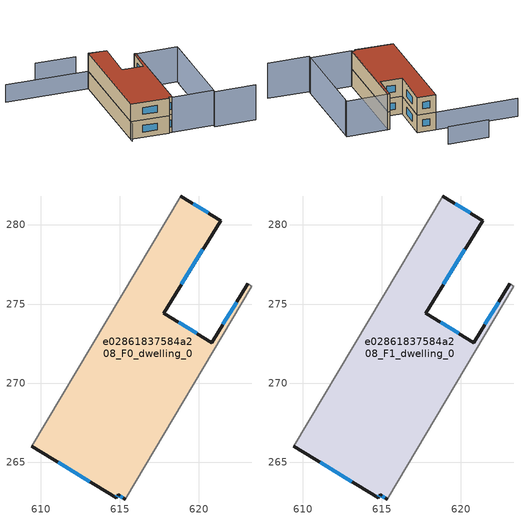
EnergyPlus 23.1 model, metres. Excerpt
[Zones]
e02861837584a208_F0_dwelling_0
 floor ground (EU_floor_Construction): 621.36,280.28 617.77,274.43 620.8,272.56 623.08,276.29 623.33,276.14 615.33,262.67 614.88,262.95 614.75,262.74 609.44,266.01 618.85,281.83 z0
 wall outside (EU_wall_Construction): 609.44,266.01 614.75,262.74 614.88,262.95 615.33,262.67 / 623.08,276.29 620.8,272.56 617.77,274.43 621.36,280.28 618.85,281.83 z0:3
 wall adiabatic (EU_wall_Construction): 618.85,281.83 609.44,266.01 / 615.33,262.67 623.33,276.14 623.08,276.29 z0:3
 window (EU_Window_Construction): 615.02,262.86 615.19,262.76 / 614.79,262.81 614.84,262.88 / 611.09,264.99 613.1,263.76 / 620.58,280.76 619.63,281.35 / 618.89,276.25 620.24,278.45 / 619.85,273.14 618.71,273.85 / 622.37,275.13 621.51,273.72 z0.93:2.07
e02861837584a208_F1_dwelling_0
 floor to e02861837584a208_F0_dwelling_0 (EU_floor_Construction): 621.36,280.28 617.76,274.43 620.79,272.56 623.08,276.29 623.33,276.14 615.33,262.67 614.88,262.95 614.75,262.74 609.44,266.01 618.85,281.83 z3
 wall outside (EU_wall_Construction): 609.44,266.01 614.75,262.74 614.88,262.95 615.33,262.67 / 623.08,276.29 620.8,272.56 617.77,274.43 621.36,280.28 618.85,281.83 z3:6
 wall adiabatic (EU_wall_Construction): 618.85,281.83 609.44,266.01 / 615.33,262.67 623.33,276.14 623.08,276.29 z3:6
 window (EU_Window_Construction): 615.02,262.86 615.19,262.76 / 614.79,262.81 614.84,262.88 / 611.09,264.99 613.1,263.76 / 620.58,280.76 619.63,281.35 / 618.89,276.25 620.24,278.45 / 619.85,273.14 618.71,273.85 / 622.37,275.13 621.51,273.72 z3.93:5.07
 roof outside (EU_roof_Construction): 615.33,262.67 623.33,276.14 623.08,276.29 620.8,272.56 617.77,274.43 621.36,280.28 618.85,281.83 609.44,266.01 614.75,262.74 614.88,262.95 z6
shading: 626.53,255.29 620.77,258.71 / 620.77,258.71 628.77,272.17 / 615.28,262.59 623.33,276.14 / 623.33,276.14 629.09,272.71 / 629.09,272.71 621.04,259.16 / 621.04,259.16 615.28,262.59 z0:6; 607.33,288.69 618.85,281.84 / 618.85,281.84 609.1,265.44 / 621.45,286.4 615.81,289.74 z0:3
[Building]
EU S2 Campaign: North Axis=0; Terrain=City; Solar Distribution=FullExterior
[Site:Location]
Montreal-Trudeau.Intl.AP: Latitude=45.4667; Longitude=-73.75; Time Zone=-5; Elevation=36
[SizingPeriod:WeatherFileDays]
AnnualSizingPeriod: Begin Month=1; Begin Day of Month=1; End Month=12; End Day of Month=31; Day of Week for Start Day=Monday; Use Weather File Daylight Saving Period=No; Use Weather File Rain and Snow Indicators=No
[MATERIAL]
EU_InternalMass_Material: Roughness=MediumRough; Thickness=0.1; Conductivity=1; Density=1800; Specific Heat=900; Thermal Absorptance=0.9; Solar Absorptance=0.7; Visible Absorptance=0.7
[MATERIAL:NOMASS] Roughness=MediumRough; Thermal Absorptance=0.9; Solar Absorptance=0.7; Visible Absorptance=0.7
Name | Thermal Resistance
EU_wall_NoMass; EU_floor_NoMass | 1.36485
EU_roof_NoMass | 2.55992
[WINDOWMATERIAL:SIMPLEGLAZINGSYSTEM]
EU_Window_SimpleGlazing: UFactor=3.92339; Solar Heat Gain Coefficient=0.8; Visible Transmittance=0.8
[CONSTRUCTION]
EU_wall_Construction: EU_wall_NoMass
EU_roof_Construction: EU_roof_NoMass
EU_floor_Construction: EU_floor_NoMass
EU_Window_Construction: EU_Window_SimpleGlazing
EU_InternalMass_Construction: EU_InternalMass_Material
[ZONE] Type=1; Multiplier=1; Ceiling Height=autocalculate; Floor Area=autocalculate; Part of Total Floor Area=Yes
Name | Volume
e02861837584a208_F0_dwelling_0 | 297.88
e02861837584a208_F1_dwelling_0 | 297.879
[INTERNALMASS] Construction=EU_InternalMass_Construction; Surface Area=99.2933
Name | Zone or ZoneList
e02861837584a208_F0_dwelling_0_EU_InternalMass | e02861837584a208_F0_dwelling_0
e02861837584a208_F1_dwelling_0_EU_InternalMass | e02861837584a208_F1_dwelling_0
[OTHEREQUIPMENT] Fuel Type=Electricity; Design Level Calculation Method=Watts/Area; Power per Zone Floor Area=1; Fraction Latent=0; Fraction Radiant=0; Fraction Lost=0; Carbon Dioxide Generation Rate=0; EndUse Subcategory=EU_Step8_InternalGains
Name | Zone or ZoneList or Space or SpaceList | Schedule
EU_Step8_InternalGain_e02861837584a208_F0_dwelling_0_f000 | e02861837584a208_F0_dwelling_0 | EU_Step8_GainSchedule_e02861837584a208_F0_dwelling_0_f000
EU_Step8_InternalGain_e02861837584a208_F1_dwelling_0_f000 | e02861837584a208_F1_dwelling_0 | EU_Step8_GainSchedule_e02861837584a208_F1_dwelling_0_f000
[ZONEVENTILATION:DESIGNFLOWRATE] Schedule=EU_AlwaysOn; Design Flow Rate Calculation Method=AirChanges/Hour; Air Changes per Hour=0.860309; Ventilation Type=Natural; Fan Pressure Rise=0; Fan Total Efficiency=1; Constant Term Coefficient=1; Temperature Term Coefficient=0; Velocity Term Coefficient=0; Velocity Squared Term Coefficient=0; Minimum Indoor Temperature=-100; Maximum Indoor Temperature=100; Delta Temperature=-100; Minimum Outdoor Temperature=-100; Maximum Outdoor Temperature=100; Maximum Wind Speed=40
Name | Zone or ZoneList or Space or SpaceList
EU_ConstantAir_e02861837584a208_F0_dwelling_0 | e02861837584a208_F0_dwelling_0
EU_ConstantAir_e02861837584a208_F1_dwelling_0 | e02861837584a208_F1_dwelling_0
[HVACTEMPLATE:THERMOSTAT] Constant Heating Setpoint=20; Constant Cooling Setpoint=50
EU_HeatOnly_e02861837584a208_F0_dwelling_0; EU_HeatOnly_e02861837584a208_F1_dwelling_0
[HVACTEMPLATE:ZONE:IDEALLOADSAIRSYSTEM] System Availability Schedule=EU_AlwaysOn; Maximum Heating Supply Air Temperature=50; Minimum Cooling Supply Air Temperature=13; Maximum Heating Supply Air Humidity Ratio=0.0156; Minimum Cooling Supply Air Humidity Ratio=0.0077; Heating Limit=NoLimit; Cooling Limit=NoLimit; Heating Availability Schedule=EU_AlwaysOn; Cooling Availability Schedule=EU_CoolingOff; Dehumidification Control Type=ConstantSensibleHeatRatio; Cooling Sensible Heat Ratio=0.7; Dehumidification Setpoint=60; Humidification Control Type=None; Humidification Setpoint=30; Outdoor Air Method=None; Outdoor Air Flow Rate per Person=0.00944; Outdoor Air Flow Rate per Zone Floor Area=0; Outdoor Air Flow Rate per Zone=0; Demand Controlled Ventilation Type=None; Outdoor Air Economizer Type=NoEconomizer; Heat Recovery Type=None; Sensible Heat Recovery Effectiveness=0.7; Latent Heat Recovery Effectiveness=0.65
Name | Template Thermostat
e02861837584a208_F0_dwelling_0 | EU_HeatOnly_e02861837584a208_F0_dwelling_0
e02861837584a208_F1_dwelling_0 | EU_HeatOnly_e02861837584a208_F1_dwelling_0
[SIZING:ZONE] Zone Cooling Design Supply Air Temperature Input Method=SupplyAirTemperature; Zone Cooling Design Supply Air Temperature=13; Zone Heating Design Supply Air Temperature Input Method=SupplyAirTemperature; Zone Heating Design Supply Air Temperature=50; Zone Cooling Design Supply Air Humidity Ratio=0.008; Zone Heating Design Supply Air Humidity Ratio=0.008; Cooling Design Air Flow Method=DesignDay; Cooling Design Air Flow Rate=0; Cooling Minimum Air Flow per Zone Floor Area=0.000762; Cooling Minimum Air Flow=0; Cooling Minimum Air Flow Fraction=0.2; Heating Design Air Flow Method=DesignDay; Heating Design Air Flow Rate=0; Heating Maximum Air Flow per Zone Floor Area=0.002032; Heating Maximum Air Flow=0.141576; Heating Maximum Air Flow Fraction=0.3; Account for Dedicated Outdoor Air System=No; Dedicated Outdoor Air System Control Strategy=NeutralSupplyAir; Dedicated Outdoor Air Low Setpoint Temperature for Design=autosize; Dedicated Outdoor Air High Setpoint Temperature for Design=autosize; Zone Load Sizing Method=Sensible Load Only No Latent Load; Zone Latent Cooling Design Supply Air Humidity Ratio Input Method=HumidityRatioDifference; Zone Cooling Design Supply Air Humidity Ratio Difference=0.005; Zone Latent Heating Design Supply Air Humidity Ratio Input Method=HumidityRatioDifference; Zone Humidification Design Supply Air Humidity Ratio Difference=0.005
e02861837584a208_F0_dwelling_0; e02861837584a208_F1_dwelling_0
[SCHEDULE:CONSTANT]
Name | Hourly Value
EU_AlwaysOn | 1
EU_CoolingOff | 0
[SCHEDULE:FILE] Column Number=1; Rows to Skip at Top=0; Number of Hours of Data=8760; Column Separator=Comma; Interpolate to Timestep=No; Minutes per Item=60; Adjust Schedule for Daylight Savings=Yes
Name | File
EU_Step8_GainSchedule_e02861837584a208_F0_dwelling_0_f000 | ../../schedules/e02861837584a208/e02861837584a208_F0_dwelling_0_f000_gain.csv
EU_Step8_GainSchedule_e02861837584a208_F1_dwelling_0_f000 | ../../schedules/e02861837584a208/e02861837584a208_F1_dwelling_0_f000_gain.csv
